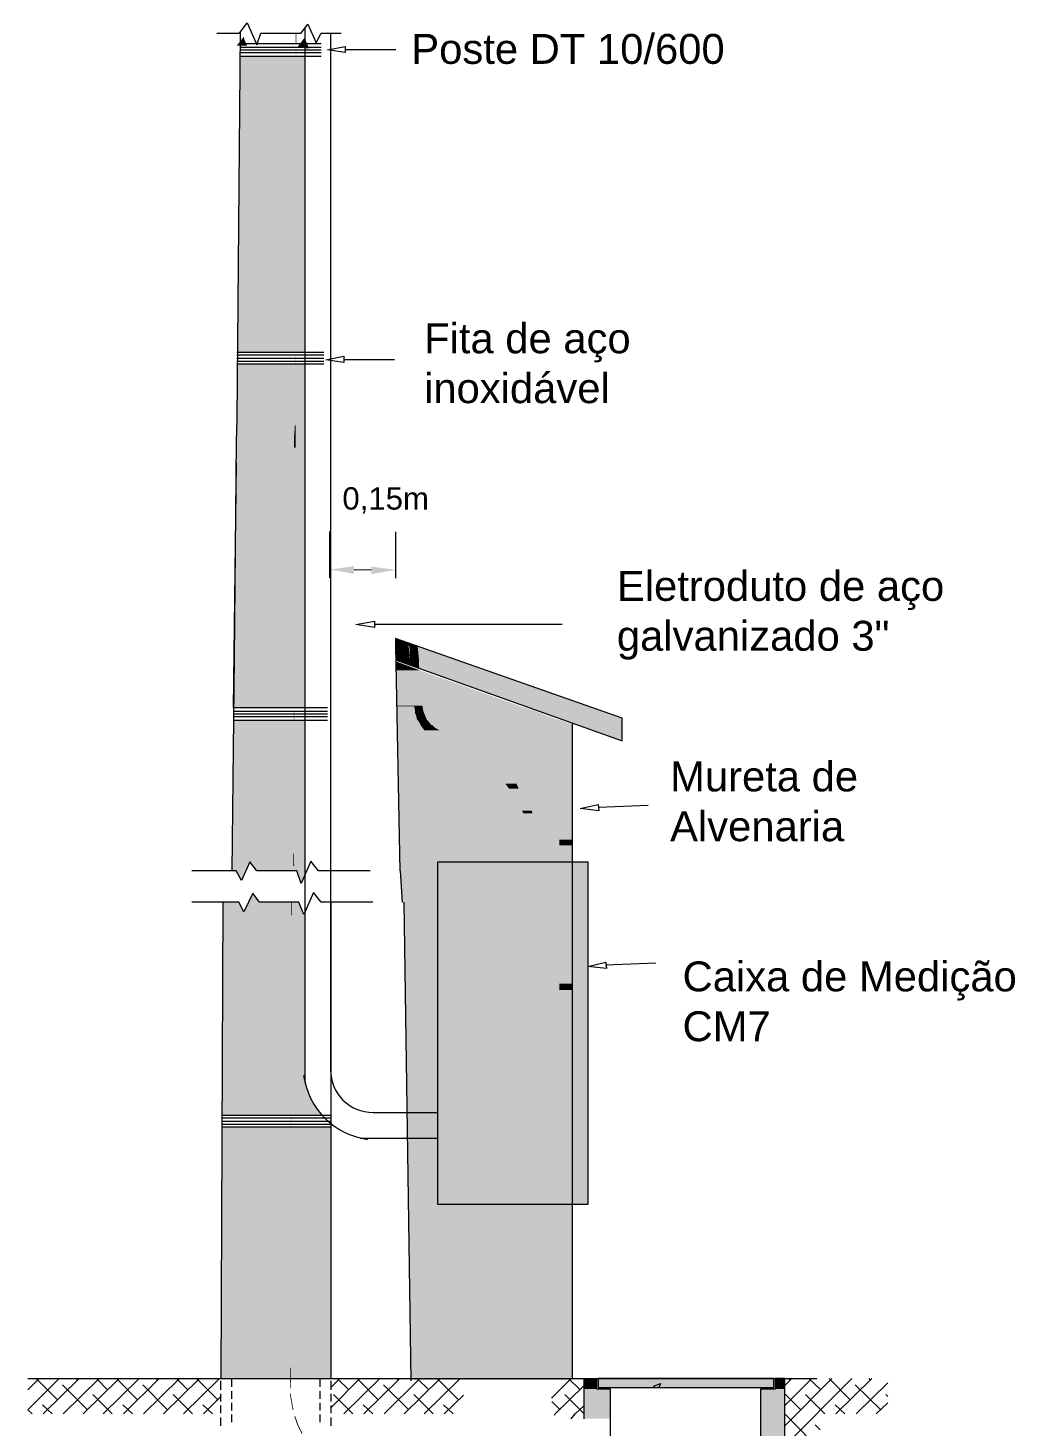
# Model space of a CAD drawing. Header units: millimetres. Extents: x 3949 to 6037, y -1956 to 1273.
# Drawn here: x 4934.9 to 5004.6, y -1600.5 to -1501.8 of the extents above; entities that cross this region are included whole.
import ezdxf

# ---------------------------------------------------------------- set-up
doc = ezdxf.new("R2010")
doc.units = ezdxf.units.MM
doc.layers.add('PADRÃO DE ENTRADA', color=7, linetype='Continuous', lineweight=0)
doc.styles.add('ARIAL', font='arial.ttf')

msp = doc.modelspace()

# ---------------------------------------------------------------- hatches: boundary and pattern name
at = {"layer": 'PADRÃO DE ENTRADA'}
h = msp.add_hatch(color=8, dxfattribs=at)
h.dxf.hatch_style = 1
h.paths.add_polyline_path([(4949.9, -1503.773), (4954.479, -1503.773), (4954.479, -1524.669), (4949.713, -1524.669)])
h.paths.add_polyline_path([(4949.622, -1530.966), (4949.671, -1529.404), (4949.706, -1525.499), (4954.479, -1525.499), (4954.479, -1549.762), (4949.441, -1549.762), (4949.476, -1546.247)])
h.paths.add_polyline_path([(4949.433, -1550.641), (4954.479, -1550.641), (4954.479, -1561.552), (4954.211, -1562.163), (4953.918, -1561.284), (4951.087, -1561.284), (4950.598, -1560.649), (4950.013, -1561.968), (4949.622, -1561.284), (4949.329, -1561.284)])
h.paths.add_polyline_path([(4948.695, -1563.481), (4949.817, -1563.481), (4950.159, -1564.164), (4950.794, -1562.846), (4951.282, -1563.481), (4954.065, -1563.481), (4954.406, -1564.36), (4954.479, -1564.195), (4954.479, -1576.184, 0.126276), (4955.689, -1578.518), (4948.629, -1578.518)])
h.paths.add_polyline_path([(4948.625, -1579.348), (4956.309, -1579.348), (4956.309, -1597.118), (4948.548, -1597.118)])
h = msp.add_hatch(color=8, dxfattribs=at)
h.dxf.hatch_style = 1
h.paths.add_polyline_path([(4973.378, -1560.649), (4974.452, -1560.649), (4974.452, -1584.838), (4973.378, -1584.838)])

# ---------------------------------------------------------------- linework, layer by layer
at = {"layer": 'PADRÃO DE ENTRADA', "lineweight": 5}
for points in [[(4948.255, -1502.162), (4949.866, -1502.162), (4950.403, -1501.43), (4951.087, -1502.992), (4951.38, -1502.162), (4954.211, -1502.162), (4954.699, -1501.528), (4955.285, -1502.846), (4955.627, -1502.162), (4957.043, -1502.162)], [(4949.915, -1502.065), (4949.671, -1529.404), (4949.622, -1530.966), (4949.476, -1546.247), (4949.329, -1561.284)], [(4949.915, -1502.895), (4955.627, -1502.895)], [(4949.915, -1503.139), (4955.627, -1503.139)], [(4949.915, -1503.334), (4955.627, -1503.334)], [(4949.915, -1503.529), (4955.627, -1503.529)], [(4949.915, -1503.773), (4955.627, -1503.773)], [(4949.671, -1524.669), (4955.822, -1524.669)], [(4949.671, -1524.864), (4955.822, -1524.864)], [(4949.671, -1525.108), (4955.822, -1525.108)], [(4949.671, -1525.303), (4955.822, -1525.303)], [(4949.671, -1525.499), (4955.822, -1525.499)], [(4949.622, -1532.48), (4949.427, -1549.762)], [(4960.88, -1537.357), (4960.88, -1540.628)], [(4959.171, -1540.067), (4957.952, -1540.043)], [(4960.88, -1544.88), (4960.88, -1545.417), (4961.173, -1561.284)], [(4949.427, -1549.762), (4956.066, -1549.762)], [(4949.427, -1550.006), (4956.066, -1550.006)], [(4949.427, -1550.202), (4956.066, -1550.202)], [(4949.427, -1550.397), (4956.066, -1550.397)], [(4949.427, -1550.641), (4956.066, -1550.641)], [(4959.093, -1561.284), (4955.432, -1561.284), (4954.895, -1560.601), (4954.211, -1562.163), (4953.918, -1561.284), (4951.087, -1561.284), (4950.598, -1560.649), (4950.013, -1561.968), (4949.622, -1561.284), (4946.498, -1561.284)], [(4959.289, -1563.481), (4955.627, -1563.481), (4955.09, -1562.797), (4954.406, -1564.36), (4954.065, -1563.481), (4951.282, -1563.481), (4950.794, -1562.846), (4950.159, -1564.164), (4949.817, -1563.481), (4946.498, -1563.481)], [(4948.694, -1563.53), (4948.548, -1597.118)], [(4956.309, -1563.481), (4956.309, -1597.118)], [(4961.466, -1563.481), (4961.954, -1597.265)], [(4948.646, -1578.518), (4956.309, -1578.518)], [(4948.646, -1578.713), (4956.309, -1578.713)], [(4948.646, -1578.957), (4956.309, -1578.957)], [(4948.646, -1579.152), (4956.309, -1579.152)], [(4948.646, -1579.348), (4956.309, -1579.348)], [(4948.548, -1597.899), (4948.548, -1597.265)], [(4949.329, -1597.704), (4949.329, -1597.118)], [(4955.529, -1597.118), (4955.529, -1597.704)], [(4956.31, -1597.265), (4956.31, -1597.899)], [(4948.548, -1598.729), (4948.548, -1598.192)], [(4949.329, -1598.534), (4949.329, -1597.997)], [(4955.529, -1597.997), (4955.529, -1598.534)], [(4956.31, -1598.192), (4956.31, -1598.729)], [(4948.548, -1599.559), (4948.548, -1599.022)], [(4949.329, -1599.364), (4949.329, -1598.827)], [(4955.529, -1598.827), (4955.529, -1599.364)], [(4956.31, -1599.022), (4956.31, -1599.559)], [(4948.548, -1600.438), (4948.548, -1599.852)], [(4949.329, -1600.194), (4949.329, -1599.657)], [(4955.529, -1599.657), (4955.529, -1600.194)], [(4956.31, -1599.852), (4956.31, -1600.438)]]:
    msp.add_lwpolyline(points, dxfattribs=at)
at = {"layer": 'PADRÃO DE ENTRADA'}
for points in [[(4954.479, -1501.815), (4954.479, -1576.243)], [(4956.288, -1502.162), (4956.288, -1575.321)], [(4959.303, -1578.336), (4963.826, -1578.336)], [(4958.38, -1580.145), (4963.826, -1580.145)]]:
    msp.add_lwpolyline(points, dxfattribs=at)
at = {"layer": 'PADRÃO DE ENTRADA', "color": 150, "lineweight": 5, "true_color": 0x007eff}
for points in [[(4957.336, -1503.529), (4956.066, -1503.334), (4957.336, -1503.09)], [(4957.238, -1525.401), (4955.969, -1525.206), (4957.238, -1524.962)], [(4959.392, -1544.099), (4958.074, -1543.904), (4959.392, -1543.66)], [(4975.233, -1557.037), (4973.915, -1556.89), (4975.184, -1556.597)], [(4975.77, -1568.168), (4974.452, -1568.021), (4975.721, -1567.728)]]:
    msp.add_lwpolyline(points, close=True, dxfattribs=at)
for points in [[(4960.9, -1503.334), (4957.336, -1503.334)], [(4960.802, -1525.206), (4957.238, -1525.206)], [(4972.64, -1543.904), (4959.392, -1543.904)], [(4978.724, -1556.67), (4975.209, -1556.817)], [(4979.261, -1567.802), (4975.697, -1567.948)]]:
    msp.add_lwpolyline(points, dxfattribs=at)
at = {"layer": 'PADRÃO DE ENTRADA', "lineweight": 0}
for points in [[(4953.723, -1530.576), (4953.821, -1530.576)], [(4953.723, -1560.893), (4953.674, -1560.893)], [(4953.479, -1597.265), (4953.43, -1597.265)]]:
    msp.add_lwpolyline(points, dxfattribs=at)
at = {"layer": 'PADRÃO DE ENTRADA', "lineweight": 5}
for points in [[(4956.243, -1540.604), (4956.243, -1537.333)], [(4963.876, -1584.838), (4963.876, -1560.649), (4974.452, -1560.649), (4974.452, -1584.838)]]:
    msp.add_lwpolyline(points, close=True, dxfattribs=at)
at = {"layer": 'PADRÃO DE ENTRADA', "color": 7, "lineweight": 5}
for points in [[(4960.88, -1546.394), (4976.893, -1552.106), (4976.893, -1550.495), (4960.88, -1544.88)], [(4961.954, -1597.118), (4973.378, -1597.118), (4973.378, -1550.885)], [(4961.368, -1563.481), (4961.222, -1561.284)], [(4973.378, -1574.71), (4973.378, -1574.71)], [(4934.927, -1597.118), (4990.631, -1597.118)], [(4974.208, -1599.95), (4974.208, -1597.118)], [(4978.748, -1607.517), (4976.063, -1607.517), (4976.063, -1597.851), (4975.087, -1597.851), (4975.087, -1597.118)], [(4978.846, -1597.314), (4978.846, -1597.314)], [(4983.874, -1608.982), (4988.366, -1608.982), (4988.366, -1597.118), (4987.682, -1597.118), (4987.682, -1597.851), (4986.657, -1597.851), (4986.657, -1607.517), (4983.874, -1607.517)], [(4975.038, -1597.851), (4975.038, -1597.851)], [(4979.187, -1597.753), (4979.09, -1597.655), (4979.578, -1597.46), (4979.48, -1597.753)], [(4982.751, -1597.753), (4982.751, -1597.753)], [(4986.657, -1597.851), (4986.657, -1597.851)], [(4987.096, -1597.948), (4987.096, -1597.948)], [(4975.965, -1599.413), (4975.965, -1599.413)]]:
    msp.add_lwpolyline(points, dxfattribs=at)
at = {"layer": 'PADRÃO DE ENTRADA'}
msp.add_lwpolyline([(4973.378, -1560.649), (4974.452, -1560.649), (4974.452, -1584.838), (4973.378, -1584.838)], close=True, dxfattribs=at)
at = {"layer": 'PADRÃO DE ENTRADA', "color": 34, "lineweight": 5, "true_color": 0x944900}
for points in [[(4934.927, -1597.899), (4935.708, -1597.118)], [(4935.22, -1599.608), (4934.927, -1599.315), (4937.124, -1597.118)], [(4937.026, -1598.632), (4935.513, -1597.118)], [(4936.001, -1599.608), (4938.54, -1597.118)], [(4937.417, -1599.608), (4939.956, -1597.118)], [(4938.442, -1597.216), (4938.345, -1597.118)], [(4938.833, -1599.608), (4941.371, -1597.118)], [(4940.541, -1597.899), (4939.76, -1597.118)], [(4940.249, -1599.608), (4942.787, -1597.118)], [(4942.69, -1598.632), (4941.176, -1597.118)], [(4941.664, -1599.608), (4944.203, -1597.118)], [(4943.08, -1599.608), (4945.619, -1597.118)], [(4944.105, -1597.216), (4944.008, -1597.118)], [(4944.496, -1599.608), (4947.035, -1597.118)], [(4946.205, -1597.899), (4945.423, -1597.118)], [(4945.912, -1599.608), (4948.45, -1597.118)], [(4948.353, -1598.632), (4946.839, -1597.118)], [(4956.31, -1597.753), (4956.945, -1597.118)], [(4956.31, -1599.169), (4958.361, -1597.118)], [(4957.58, -1597.899), (4956.75, -1597.118)], [(4957.238, -1599.608), (4959.777, -1597.118)], [(4959.679, -1598.632), (4958.166, -1597.118)], [(4958.654, -1599.608), (4961.193, -1597.118)], [(4960.07, -1599.608), (4962.608, -1597.118)], [(4961.095, -1597.216), (4960.997, -1597.118)], [(4961.485, -1599.608), (4964.024, -1597.118)], [(4963.243, -1597.899), (4962.413, -1597.118)], [(4962.901, -1599.608), (4965.44, -1597.118)], [(4965.342, -1598.632), (4963.829, -1597.118)], [(4971.913, -1598.485), (4971.962, -1598.436), (4973.28, -1597.118)], [(4973.915, -1597.899), (4973.085, -1597.118)], [(4988.366, -1597.606), (4988.854, -1597.118)], [(4988.366, -1599.022), (4990.27, -1597.118)], [(4988.366, -1600.438), (4991.685, -1597.118)], [(4988.366, -1601.854), (4993.101, -1597.118)], [(4988.756, -1597.216), (4988.659, -1597.118)], [(4990.904, -1597.899), (4990.074, -1597.118)], [(4993.004, -1598.632), (4991.49, -1597.118)], [(4991.978, -1599.608), (4994.517, -1597.118)], [(4993.394, -1599.608), (4995.64, -1597.411)], [(4994.419, -1597.216), (4994.322, -1597.118)], [(4939.126, -1599.315), (4937.368, -1597.558)], [(4940.883, -1599.608), (4939.516, -1598.241)], [(4944.789, -1599.315), (4943.031, -1597.558)], [(4946.546, -1599.608), (4945.179, -1598.241)], [(4947.327, -1599.608), (4948.548, -1598.388)], [(4957.873, -1599.608), (4956.506, -1598.241)], [(4961.827, -1599.315), (4960.021, -1597.558)], [(4963.536, -1599.608), (4962.169, -1598.241)], [(4964.317, -1599.608), (4965.684, -1598.29)], [(4972.108, -1599.706), (4972.157, -1599.608), (4974.208, -1597.606)], [(4974.208, -1599.657), (4974.208, -1599.608), (4972.841, -1598.241)], [(4989.489, -1599.315), (4988.366, -1598.192)], [(4991.197, -1599.608), (4989.83, -1598.241)], [(4995.152, -1599.315), (4993.345, -1597.558)], [(4995.64, -1598.388), (4995.493, -1598.241)], [(4936.636, -1599.608), (4935.952, -1598.973)], [(4942.299, -1599.608), (4941.615, -1598.973)], [(4947.962, -1599.608), (4947.279, -1598.973)], [(4959.289, -1599.608), (4958.605, -1598.973)], [(4964.952, -1599.608), (4964.268, -1598.973)], [(4972.499, -1599.315), (4971.962, -1598.778), (4971.913, -1598.778)], [(4973.28, -1599.95), (4973.573, -1599.608), (4974.208, -1599.022)], [(4992.613, -1599.608), (4991.93, -1598.973)], [(4994.81, -1599.608), (4995.64, -1598.827)], [(4990.172, -1601.463), (4988.415, -1599.657)], [(4990.856, -1600.731), (4990.514, -1600.389)]]:
    msp.add_lwpolyline(points, dxfattribs=at)
at = {"layer": 'PADRÃO DE ENTRADA', "color": 7, "lineweight": 5}
msp.add_lwpolyline([(4975.184, -1597.118), (4975.184, -1597.753), (4987.585, -1597.753), (4987.585, -1597.118)], close=True, dxfattribs=at)
at = {"layer": 'PADRÃO DE ENTRADA', "lineweight": 0}
msp.add_lwpolyline([(4953.454, -1598.143, 0.0488, 0.0488, 0), (4953.454, -1598.241, 0.0565, 0.0565, 0), (4953.65, -1599.34, 0, 0, 0), (4953.674, -1599.462, 0, 0, 0)], format="xyseb", dxfattribs=at)
at = {"layer": 'PADRÃO DE ENTRADA', "lineweight": 0, "const_width": 0.0655}
msp.add_lwpolyline([(4953.772, -1599.779), (4953.991, -1600.414), (4954.284, -1600.999)], dxfattribs=at)
at = {"layer": 'PADRÃO DE ENTRADA'}
for centre, radius, start, end in [((4959.631, -1574.993), 5.288, 187.96114, 262.03886), ((4959.303, -1575.321), 3.015, 180, 270)]:
    msp.add_arc(centre, radius, start, end, dxfattribs=at)
at = {"layer": 'PADRÃO DE ENTRADA', "transparency": 33554559}
for points in [[(4950.013, -1502.601), (4950.403, -1503.041), (4949.671, -1503.041)], [(4950.159, -1502.406), (4950.208, -1502.601), (4950.013, -1502.601)], [(4950.208, -1502.601), (4950.013, -1502.601), (4950.403, -1503.041)], [(4953.869, -1502.162), (4953.821, -1502.162), (4953.869, -1502.895)], [(4953.821, -1502.162), (4953.869, -1502.895), (4953.821, -1502.895)], [(4954.504, -1502.601), (4954.699, -1503.041), (4954.504, -1503.041)], [(4953.869, -1503.236), (4953.821, -1503.236), (4953.869, -1504.555)], [(4953.821, -1503.236), (4953.869, -1504.555), (4953.821, -1504.555)], [(4954.699, -1503.041), (4954.504, -1503.041), (4954.797, -1503.236)], [(4954.504, -1503.041), (4954.797, -1503.236), (4954.504, -1503.236)], [(4953.869, -1504.896), (4953.821, -1504.896), (4953.869, -1506.215)], [(4953.821, -1504.896), (4953.869, -1506.215), (4953.821, -1506.215)], [(4953.869, -1506.556), (4953.821, -1506.556), (4953.869, -1507.874)], [(4953.821, -1506.556), (4953.869, -1507.874), (4953.821, -1507.874)], [(4953.821, -1508.216), (4953.869, -1509.534), (4953.772, -1509.534)], [(4953.869, -1508.216), (4953.821, -1508.216), (4953.869, -1509.534)], [(4953.869, -1509.876), (4953.772, -1509.876), (4953.869, -1511.194)], [(4953.772, -1509.876), (4953.869, -1511.194), (4953.772, -1511.194)], [(4953.869, -1511.536), (4953.772, -1511.536), (4953.869, -1512.854)], [(4953.772, -1511.536), (4953.869, -1512.854), (4953.772, -1512.854)], [(4953.869, -1513.196), (4953.772, -1513.196), (4953.869, -1514.563)], [(4953.772, -1513.196), (4953.869, -1514.563), (4953.772, -1514.563)], [(4953.869, -1514.856), (4953.772, -1514.856), (4953.821, -1516.223)], [(4953.772, -1514.856), (4953.821, -1516.223), (4953.772, -1516.223)], [(4953.821, -1516.516), (4953.772, -1516.516), (4953.821, -1517.883)], [(4953.772, -1516.516), (4953.821, -1517.883), (4953.772, -1517.883)], [(4953.821, -1518.224), (4953.772, -1518.224), (4953.821, -1519.543)], [(4953.772, -1518.224), (4953.821, -1519.543), (4953.772, -1519.543)], [(4953.821, -1519.884), (4953.772, -1519.884), (4953.821, -1521.202)], [(4953.772, -1519.884), (4953.821, -1521.202), (4953.772, -1521.202)], [(4953.821, -1521.544), (4953.772, -1521.544), (4953.821, -1522.862)], [(4953.772, -1521.544), (4953.821, -1522.862), (4953.772, -1522.862)], [(4953.821, -1523.204), (4953.772, -1523.204), (4953.821, -1524.522)], [(4953.772, -1523.204), (4953.821, -1524.522), (4953.772, -1524.522)], [(4953.821, -1524.864), (4953.772, -1524.864), (4953.821, -1526.182)], [(4953.772, -1524.864), (4953.821, -1526.182), (4953.772, -1526.182)], [(4953.821, -1526.524), (4953.772, -1526.524), (4953.821, -1527.842)], [(4953.772, -1526.524), (4953.821, -1527.842), (4953.772, -1527.842)], [(4953.821, -1528.184), (4953.772, -1528.184), (4953.821, -1529.502)], [(4953.772, -1528.184), (4953.821, -1529.502), (4953.772, -1529.502)], [(4953.772, -1529.844), (4953.821, -1530.576), (4953.723, -1530.576)], [(4953.821, -1529.844), (4953.772, -1529.844), (4953.821, -1530.576)], [(4953.821, -1530.576), (4953.723, -1530.576), (4953.821, -1531.406)], [(4953.723, -1530.576), (4953.821, -1531.406), (4953.723, -1531.406)], [(4953.821, -1531.748), (4953.723, -1531.748), (4953.821, -1533.115)], [(4953.723, -1531.748), (4953.821, -1533.115), (4953.723, -1533.115)], [(4953.821, -1533.408), (4953.723, -1533.408), (4953.821, -1534.774)], [(4953.723, -1533.408), (4953.821, -1534.774), (4953.723, -1534.774)], [(4953.772, -1535.067), (4953.723, -1535.067), (4953.772, -1536.434)], [(4953.723, -1535.067), (4953.772, -1536.434), (4953.723, -1536.434)], [(4953.772, -1536.776), (4953.723, -1536.776), (4953.772, -1538.094)], [(4953.723, -1536.776), (4953.772, -1538.094), (4953.723, -1538.094)], [(4953.772, -1538.436), (4953.723, -1538.436), (4953.772, -1539.754)], [(4953.723, -1538.436), (4953.772, -1539.754), (4953.723, -1539.754)], [(4953.772, -1540.096), (4953.723, -1540.096), (4953.772, -1541.414)], [(4953.723, -1540.096), (4953.772, -1541.414), (4953.723, -1541.414)], [(4957.952, -1539.774), (4957.952, -1540.311), (4956.243, -1540.018)], [(4959.171, -1539.799), (4959.171, -1540.336), (4960.88, -1540.043)], [(4953.772, -1541.756), (4953.723, -1541.756), (4953.772, -1543.074)], [(4953.723, -1541.756), (4953.772, -1543.074), (4953.723, -1543.074)], [(4953.772, -1543.416), (4953.723, -1543.416), (4953.772, -1544.734)], [(4953.723, -1543.416), (4953.772, -1544.734), (4953.723, -1544.734)], [(4953.723, -1545.076), (4953.772, -1546.394), (4953.674, -1546.394)], [(4953.772, -1545.076), (4953.723, -1545.076), (4953.772, -1546.394)], [(4953.772, -1546.736), (4953.674, -1546.736), (4953.772, -1548.054)], [(4953.674, -1546.736), (4953.772, -1548.054), (4953.674, -1548.054)], [(4953.772, -1548.395), (4953.674, -1548.395), (4953.772, -1549.714)], [(4953.674, -1548.395), (4953.772, -1549.714), (4953.674, -1549.714)], [(4953.772, -1550.055), (4953.674, -1550.055), (4953.723, -1551.422)], [(4953.674, -1550.055), (4953.723, -1551.422), (4953.674, -1551.422)], [(4953.723, -1551.715), (4953.674, -1551.715), (4953.723, -1553.082)], [(4953.674, -1551.715), (4953.723, -1553.082), (4953.674, -1553.082)], [(4953.723, -1553.375), (4953.674, -1553.375), (4953.723, -1554.742)], [(4953.674, -1553.375), (4953.723, -1554.742), (4953.674, -1554.742)], [(4953.723, -1555.035), (4953.674, -1555.035), (4953.723, -1556.402)], [(4953.674, -1555.035), (4953.723, -1556.402), (4953.674, -1556.402)], [(4953.723, -1556.744), (4953.674, -1556.744), (4953.723, -1558.062)], [(4953.674, -1556.744), (4953.723, -1558.062), (4953.674, -1558.062)], [(4953.723, -1558.404), (4953.674, -1558.404), (4953.723, -1559.722)], [(4953.674, -1558.404), (4953.723, -1559.722), (4953.674, -1559.722)], [(4953.723, -1560.064), (4953.674, -1560.064), (4953.723, -1560.893)], [(4953.674, -1560.064), (4953.723, -1560.893), (4953.674, -1560.893)], [(4948.694, -1563.481), (4949.036, -1563.481), (4949.036, -1563.481)], [(4949.817, -1563.481), (4949.817, -1563.481), (4948.694, -1563.481)], [(4949.817, -1563.481), (4948.694, -1563.481), (4949.036, -1563.481)], [(4951.331, -1563.481), (4951.38, -1563.481), (4951.282, -1563.481)], [(4951.38, -1563.481), (4951.331, -1563.481), (4951.331, -1563.481)], [(4951.38, -1563.481), (4951.624, -1563.481), (4951.624, -1563.481)], [(4951.624, -1563.481), (4951.624, -1563.481), (4951.38, -1563.481)], [(4954.065, -1563.481), (4954.065, -1563.481), (4951.38, -1563.481)], [(4954.065, -1563.481), (4951.38, -1563.481), (4951.624, -1563.481)], [(4951.38, -1563.481), (4954.065, -1563.481), (4954.065, -1563.481)], [(4954.065, -1563.481), (4954.065, -1563.481), (4951.38, -1563.481)], [(4953.577, -1563.481), (4953.528, -1563.481), (4953.577, -1564.409)], [(4953.528, -1563.481), (4953.577, -1564.409), (4953.528, -1564.409)], [(4953.577, -1564.75), (4953.528, -1564.75), (4953.577, -1566.068)], [(4953.528, -1564.75), (4953.577, -1566.068), (4953.528, -1566.068)], [(4953.528, -1566.41), (4953.577, -1567.728), (4953.479, -1567.728)], [(4953.577, -1566.41), (4953.528, -1566.41), (4953.577, -1567.728)], [(4953.577, -1568.07), (4953.479, -1568.07), (4953.577, -1569.388)], [(4953.479, -1568.07), (4953.577, -1569.388), (4953.479, -1569.388)], [(4953.577, -1569.73), (4953.479, -1569.73), (4953.577, -1571.048)], [(4953.479, -1569.73), (4953.577, -1571.048), (4953.479, -1571.048)], [(4953.577, -1571.39), (4953.479, -1571.39), (4953.528, -1572.708)], [(4953.479, -1571.39), (4953.528, -1572.708), (4953.479, -1572.708)], [(4953.528, -1573.05), (4953.479, -1573.05), (4953.528, -1574.368)], [(4953.479, -1573.05), (4953.528, -1574.368), (4953.479, -1574.368)], [(4953.528, -1574.71), (4953.479, -1574.71), (4953.528, -1576.028)], [(4953.479, -1574.71), (4953.528, -1576.028), (4953.479, -1576.028)], [(4953.528, -1576.37), (4953.479, -1576.37), (4953.528, -1577.737)], [(4953.479, -1576.37), (4953.528, -1577.737), (4953.479, -1577.688)], [(4948.646, -1578.518), (4951.331, -1578.518), (4951.331, -1578.518)], [(4951.331, -1578.518), (4956.652, -1578.518), (4956.652, -1578.518)], [(4956.652, -1578.518), (4951.477, -1578.518), (4951.331, -1578.518)], [(4956.652, -1578.518), (4956.652, -1578.518), (4951.477, -1578.518)], [(4953.528, -1578.029), (4953.479, -1578.029), (4953.528, -1579.396)], [(4953.479, -1578.029), (4953.528, -1579.396), (4953.479, -1579.396)], [(4953.528, -1579.689), (4953.479, -1579.689), (4953.528, -1581.056)], [(4953.479, -1579.689), (4953.528, -1581.056), (4953.479, -1581.056)], [(4953.528, -1581.349), (4953.479, -1581.349), (4953.528, -1582.716)], [(4953.479, -1581.349), (4953.528, -1582.716), (4953.479, -1582.716)], [(4953.479, -1583.058), (4953.528, -1584.376), (4953.43, -1584.376)], [(4953.528, -1583.058), (4953.479, -1583.058), (4953.528, -1584.376)], [(4953.528, -1584.718), (4953.43, -1584.718), (4953.528, -1586.036)], [(4953.43, -1584.718), (4953.528, -1586.036), (4953.43, -1586.036)], [(4953.528, -1586.378), (4953.43, -1586.378), (4953.528, -1587.696)], [(4953.43, -1586.378), (4953.528, -1587.696), (4953.43, -1587.696)], [(4953.479, -1588.038), (4953.43, -1588.038), (4953.479, -1589.356)], [(4953.43, -1588.038), (4953.479, -1589.356), (4953.43, -1589.356)], [(4953.479, -1589.698), (4953.43, -1589.698), (4953.479, -1591.016)], [(4953.43, -1589.698), (4953.479, -1591.016), (4953.43, -1591.016)], [(4953.479, -1591.357), (4953.43, -1591.357), (4953.479, -1592.676)], [(4953.43, -1591.357), (4953.479, -1592.676), (4953.43, -1592.676)], [(4953.479, -1593.017), (4953.43, -1593.017), (4953.479, -1594.335)], [(4953.43, -1593.017), (4953.479, -1594.335), (4953.43, -1594.335)], [(4953.479, -1594.677), (4953.43, -1594.677), (4953.479, -1595.995)], [(4953.43, -1594.677), (4953.479, -1595.995), (4953.43, -1595.995)], [(4953.479, -1596.337), (4953.43, -1596.337), (4953.479, -1597.265)], [(4953.43, -1596.337), (4953.479, -1597.265), (4953.43, -1597.265)], [(4953.43, -1597.118), (4953.479, -1597.118), (4953.43, -1597.802)], [(4953.479, -1597.118), (4953.43, -1597.802), (4953.479, -1597.802)]]:
    msp.add_solid(points, dxfattribs=at)
at = {"layer": 'PADRÃO DE ENTRADA', "color": 251, "true_color": 0x626366, "transparency": 33554559}
for points in [[(4954.358, -1502.601), (4954.504, -1503.138), (4953.967, -1503.138)], [(4954.455, -1502.504), (4954.504, -1502.601), (4954.358, -1502.601)], [(4954.504, -1502.601), (4954.358, -1502.601), (4954.504, -1503.138)], [(4954.26, -1541.609), (4954.846, -1541.609), (4954.846, -1541.609)], [(4954.846, -1541.609), (4954.846, -1541.609), (4954.26, -1541.609)]]:
    msp.add_solid(points, dxfattribs=at)
at = {"layer": 'PADRÃO DE ENTRADA', "color": 244, "true_color": 0x991b1e, "transparency": 33554559}
for points in [[(4960.88, -1544.88), (4961.807, -1545.222), (4960.88, -1545.222)], [(4961.807, -1545.222), (4960.88, -1545.222), (4961.807, -1545.417)], [(4960.88, -1545.222), (4961.807, -1545.417), (4960.88, -1545.417)], [(4961.807, -1545.417), (4960.88, -1545.417), (4961.905, -1546.394)], [(4960.88, -1545.417), (4961.905, -1546.394), (4960.88, -1546.394)], [(4961.807, -1545.222), (4962.393, -1545.417), (4961.807, -1545.417)], [(4962.393, -1545.417), (4961.807, -1545.417), (4962.442, -1545.417)], [(4961.807, -1545.417), (4962.442, -1545.417), (4961.856, -1545.417)], [(4962.442, -1545.417), (4961.856, -1545.417), (4962.54, -1546.394)], [(4961.856, -1545.417), (4962.54, -1546.394), (4961.905, -1546.394)], [(4962.442, -1545.417), (4965.274, -1546.394), (4962.54, -1546.394)], [(4960.88, -1546.394), (4961.905, -1546.394), (4961.954, -1546.784)], [(4961.905, -1546.394), (4961.954, -1546.784), (4962.54, -1546.784)], [(4961.905, -1546.394), (4962.54, -1546.394), (4962.54, -1546.784)], [(4961.954, -1546.784), (4962.54, -1546.784), (4962.588, -1547.028)], [(4965.274, -1546.394), (4962.54, -1546.394), (4966.982, -1547.028)], [(4962.54, -1546.394), (4966.982, -1547.028), (4962.588, -1547.028)], [(4962.588, -1547.028), (4972.255, -1550.495), (4976.893, -1550.495)], [(4962.588, -1547.028), (4966.982, -1547.028), (4976.893, -1550.495)], [(4972.255, -1550.495), (4976.893, -1550.495), (4976.893, -1552.106)]]:
    msp.add_solid(points, dxfattribs=at)
at = {"layer": 'PADRÃO DE ENTRADA', "color": 41, "true_color": 0xffdf7e, "transparency": 33554559}
for points in [[(4960.88, -1546.491), (4961.954, -1546.882), (4960.929, -1546.882)], [(4961.954, -1546.882), (4960.929, -1546.882), (4962.003, -1547.126)], [(4960.929, -1546.882), (4962.003, -1547.126), (4960.929, -1547.126)], [(4962.003, -1547.126), (4960.929, -1547.126), (4962.198, -1549.616)], [(4960.929, -1547.126), (4962.198, -1549.616), (4960.977, -1549.616)], [(4961.954, -1546.882), (4962.588, -1547.126), (4962.003, -1547.126)], [(4962.588, -1547.126), (4962.003, -1547.126), (4962.784, -1549.616)], [(4962.003, -1547.126), (4962.784, -1549.616), (4962.198, -1549.616)], [(4962.588, -1547.126), (4969.57, -1549.616), (4962.784, -1549.616)], [(4962.198, -1549.616), (4960.977, -1549.616), (4962.198, -1549.665)], [(4960.977, -1549.616), (4962.198, -1549.665), (4960.977, -1549.665)], [(4962.198, -1549.665), (4960.977, -1549.665), (4962.247, -1550.104)], [(4960.977, -1549.665), (4962.247, -1550.104), (4960.977, -1550.104)], [(4962.784, -1549.616), (4962.198, -1549.616), (4962.784, -1549.665)], [(4962.198, -1549.616), (4962.784, -1549.665), (4962.198, -1549.665)], [(4962.784, -1549.665), (4962.198, -1549.665), (4962.833, -1549.958)], [(4962.198, -1549.665), (4962.833, -1549.958), (4962.247, -1549.958)], [(4962.833, -1549.958), (4962.247, -1549.958), (4962.881, -1550.104)], [(4962.247, -1549.958), (4962.881, -1550.104), (4962.247, -1550.104)], [(4969.57, -1549.616), (4962.784, -1549.616), (4969.667, -1549.665)], [(4962.784, -1549.616), (4969.667, -1549.665), (4962.784, -1549.665)], [(4969.667, -1549.665), (4962.784, -1549.665), (4970.644, -1549.958)], [(4962.784, -1549.665), (4970.644, -1549.958), (4962.833, -1549.958)], [(4970.644, -1549.958), (4962.833, -1549.958), (4971.62, -1550.348)], [(4962.833, -1549.958), (4971.62, -1550.348), (4962.979, -1550.348)], [(4962.247, -1550.104), (4960.977, -1550.104), (4962.344, -1550.348)], [(4960.977, -1550.104), (4962.344, -1550.348), (4960.977, -1550.348)], [(4962.344, -1550.348), (4960.977, -1550.348), (4962.393, -1550.592)], [(4960.977, -1550.348), (4962.393, -1550.592), (4960.977, -1550.592)], [(4962.393, -1550.592), (4960.977, -1550.592), (4962.637, -1550.983)], [(4960.977, -1550.592), (4962.637, -1550.983), (4960.977, -1550.983)], [(4960.977, -1550.983), (4962.637, -1550.983), (4962.637, -1550.983)], [(4962.637, -1550.983), (4962.637, -1550.983), (4960.977, -1550.983)], [(4962.637, -1550.983), (4960.977, -1550.983), (4962.93, -1551.373)], [(4960.977, -1550.983), (4962.93, -1551.373), (4960.977, -1551.373)], [(4962.881, -1550.104), (4962.247, -1550.104), (4962.979, -1550.348)], [(4962.247, -1550.104), (4962.979, -1550.348), (4962.344, -1550.348)], [(4962.979, -1550.348), (4962.344, -1550.348), (4963.077, -1550.592)], [(4962.344, -1550.348), (4963.077, -1550.592), (4962.393, -1550.592)], [(4963.077, -1550.592), (4962.393, -1550.592), (4963.126, -1550.641)], [(4962.393, -1550.592), (4963.126, -1550.641), (4962.442, -1550.641)], [(4963.126, -1550.641), (4962.442, -1550.641), (4963.37, -1550.934)], [(4962.442, -1550.641), (4963.37, -1550.934), (4962.637, -1550.934)], [(4963.37, -1550.934), (4962.637, -1550.934), (4963.418, -1550.983)], [(4962.637, -1550.934), (4963.418, -1550.983), (4962.637, -1550.983)], [(4963.467, -1550.983), (4963.467, -1550.983), (4962.637, -1550.983)], [(4963.467, -1550.983), (4962.637, -1550.983), (4963.418, -1550.983)], [(4963.467, -1550.983), (4962.637, -1550.983), (4963.663, -1551.178)], [(4962.637, -1550.983), (4963.663, -1551.178), (4962.784, -1551.178)], [(4971.62, -1550.348), (4962.979, -1550.348), (4972.304, -1550.592)], [(4962.979, -1550.348), (4972.304, -1550.592), (4963.077, -1550.592)], [(4972.304, -1550.592), (4963.077, -1550.592), (4972.548, -1550.641)], [(4963.077, -1550.592), (4972.548, -1550.641), (4963.126, -1550.641)], [(4972.548, -1550.641), (4963.126, -1550.641), (4973.329, -1550.934)], [(4963.126, -1550.641), (4973.329, -1550.934), (4963.37, -1550.934)], [(4973.329, -1550.934), (4963.37, -1550.934), (4973.378, -1550.983)], [(4963.37, -1550.934), (4973.378, -1550.983), (4963.418, -1550.983)], [(4973.378, -1550.983), (4963.418, -1550.983), (4973.378, -1551.178)], [(4963.418, -1550.983), (4973.378, -1551.178), (4963.663, -1551.178)], [(4962.979, -1551.373), (4962.979, -1551.373), (4960.977, -1551.373)], [(4962.979, -1551.373), (4960.977, -1551.373), (4962.93, -1551.373)], [(4962.979, -1551.373), (4960.977, -1551.373), (4963.077, -1551.471)], [(4960.977, -1551.373), (4963.077, -1551.471), (4960.977, -1551.471)], [(4963.077, -1551.471), (4960.977, -1551.471), (4963.321, -1551.666)], [(4960.977, -1551.471), (4963.321, -1551.666), (4961.026, -1551.666)], [(4963.321, -1551.666), (4961.026, -1551.666), (4963.76, -1551.91)], [(4961.026, -1551.666), (4963.76, -1551.91), (4961.026, -1551.91)], [(4963.76, -1551.91), (4961.026, -1551.91), (4963.858, -1551.959)], [(4961.026, -1551.91), (4963.858, -1551.959), (4961.026, -1551.959)], [(4963.858, -1551.959), (4961.026, -1551.959), (4964.2, -1552.057)], [(4961.026, -1551.959), (4964.2, -1552.057), (4961.026, -1552.057)], [(4964.2, -1552.057), (4961.026, -1552.057), (4965.567, -1552.594)], [(4961.026, -1552.057), (4965.567, -1552.594), (4961.026, -1552.594)], [(4963.663, -1551.178), (4962.784, -1551.178), (4964.004, -1551.373)], [(4962.784, -1551.178), (4964.004, -1551.373), (4962.93, -1551.373)], [(4964.004, -1551.373), (4962.93, -1551.373), (4964.053, -1551.373)], [(4962.93, -1551.373), (4964.053, -1551.373), (4962.979, -1551.373)], [(4964.053, -1551.373), (4962.979, -1551.373), (4964.346, -1551.471)], [(4962.979, -1551.373), (4964.346, -1551.471), (4963.077, -1551.471)], [(4964.346, -1551.471), (4963.077, -1551.471), (4964.981, -1551.666)], [(4963.077, -1551.471), (4964.981, -1551.666), (4963.321, -1551.666)], [(4964.981, -1551.666), (4963.321, -1551.666), (4965.615, -1551.91)], [(4963.321, -1551.666), (4965.615, -1551.91), (4963.76, -1551.91)], [(4973.378, -1551.178), (4963.663, -1551.178), (4973.378, -1551.373)], [(4963.663, -1551.178), (4973.378, -1551.373), (4964.004, -1551.373)], [(4965.615, -1551.91), (4963.76, -1551.91), (4965.713, -1551.959)], [(4963.76, -1551.91), (4965.713, -1551.959), (4963.858, -1551.959)], [(4965.713, -1551.959), (4963.858, -1551.959), (4965.908, -1552.057)], [(4963.858, -1551.959), (4965.908, -1552.057), (4964.2, -1552.057)], [(4973.378, -1551.373), (4964.004, -1551.373), (4973.378, -1551.471)], [(4964.004, -1551.373), (4973.378, -1551.471), (4964.346, -1551.471)], [(4965.908, -1552.057), (4964.2, -1552.057), (4966.934, -1552.594)], [(4964.2, -1552.057), (4966.934, -1552.594), (4965.567, -1552.594)], [(4973.378, -1551.471), (4964.346, -1551.471), (4973.378, -1551.959)], [(4964.346, -1551.471), (4973.378, -1551.959), (4965.713, -1551.959)], [(4973.378, -1551.959), (4965.713, -1551.959), (4973.378, -1552.594)], [(4965.713, -1551.959), (4973.378, -1552.594), (4966.934, -1552.594)], [(4965.567, -1552.594), (4961.026, -1552.594), (4966.055, -1552.74)], [(4961.026, -1552.594), (4966.055, -1552.74), (4961.026, -1552.74)], [(4966.055, -1552.74), (4961.026, -1552.74), (4967.031, -1553.375)], [(4961.026, -1552.74), (4967.031, -1553.375), (4961.026, -1553.375)], [(4966.934, -1552.594), (4965.567, -1552.594), (4967.226, -1552.74)], [(4965.567, -1552.594), (4967.226, -1552.74), (4966.055, -1552.74)], [(4967.226, -1552.74), (4966.055, -1552.74), (4968.105, -1553.375)], [(4966.055, -1552.74), (4968.105, -1553.375), (4967.031, -1553.375)], [(4973.378, -1552.594), (4966.934, -1552.594), (4973.378, -1552.74)], [(4966.934, -1552.594), (4973.378, -1552.74), (4967.226, -1552.74)], [(4973.378, -1552.74), (4967.226, -1552.74), (4973.378, -1553.375)], [(4967.226, -1552.74), (4973.378, -1553.375), (4968.105, -1553.375)], [(4967.031, -1553.375), (4961.026, -1553.375), (4967.666, -1553.814)], [(4961.026, -1553.375), (4967.666, -1553.814), (4961.026, -1553.814)], [(4967.666, -1553.814), (4961.026, -1553.814), (4968.642, -1555.133)], [(4961.026, -1553.814), (4968.642, -1555.133), (4961.075, -1555.133)], [(4968.105, -1553.375), (4967.031, -1553.375), (4968.447, -1553.814)], [(4967.031, -1553.375), (4968.447, -1553.814), (4967.666, -1553.814)], [(4968.447, -1553.814), (4967.666, -1553.814), (4969.423, -1555.133)], [(4967.666, -1553.814), (4969.423, -1555.133), (4968.642, -1555.133)], [(4973.378, -1553.375), (4968.105, -1553.375), (4973.378, -1555.133)], [(4968.105, -1553.375), (4973.378, -1555.133), (4969.423, -1555.133)], [(4968.642, -1555.133), (4961.075, -1555.133), (4968.886, -1555.474)], [(4961.075, -1555.133), (4968.886, -1555.474), (4961.075, -1555.474)], [(4968.886, -1555.474), (4961.075, -1555.474), (4969.814, -1557.037)], [(4961.075, -1555.474), (4969.814, -1557.037), (4961.124, -1557.037)], [(4969.423, -1555.133), (4968.642, -1555.133), (4969.57, -1555.474)], [(4968.642, -1555.133), (4969.57, -1555.474), (4968.886, -1555.474)], [(4969.57, -1555.474), (4968.886, -1555.474), (4970.497, -1557.037)], [(4968.886, -1555.474), (4970.497, -1557.037), (4969.814, -1557.037)], [(4973.378, -1555.133), (4969.423, -1555.133), (4973.378, -1555.474)], [(4969.423, -1555.133), (4973.378, -1555.474), (4969.57, -1555.474)], [(4973.378, -1555.474), (4969.57, -1555.474), (4973.378, -1557.037)], [(4969.57, -1555.474), (4973.378, -1557.037), (4970.497, -1557.037)], [(4969.814, -1557.037), (4961.124, -1557.037), (4969.912, -1557.232)], [(4961.124, -1557.037), (4969.912, -1557.232), (4961.124, -1557.232)], [(4969.912, -1557.232), (4961.124, -1557.232), (4970.693, -1559.087)], [(4961.124, -1557.232), (4970.693, -1559.087), (4961.173, -1559.087)], [(4970.497, -1557.037), (4969.814, -1557.037), (4970.546, -1557.232)], [(4969.814, -1557.037), (4970.546, -1557.232), (4969.912, -1557.232)], [(4970.546, -1557.232), (4969.912, -1557.232), (4971.327, -1559.087)], [(4969.912, -1557.232), (4971.327, -1559.087), (4970.693, -1559.087)], [(4973.378, -1557.037), (4970.497, -1557.037), (4973.378, -1557.232)], [(4970.497, -1557.037), (4973.378, -1557.232), (4970.546, -1557.232)], [(4973.378, -1557.232), (4970.546, -1557.232), (4973.378, -1559.087)], [(4970.546, -1557.232), (4973.378, -1559.087), (4971.327, -1559.087)], [(4970.204, -1559.087), (4961.173, -1559.087), (4970.204, -1559.478)], [(4961.173, -1559.087), (4970.204, -1559.478), (4961.173, -1559.478)], [(4967.129, -1559.478), (4961.173, -1559.478), (4967.129, -1561.382)], [(4961.173, -1559.478), (4967.129, -1561.382), (4961.222, -1561.382)], [(4973.378, -1559.478), (4967.129, -1559.478), (4973.378, -1569.242)], [(4967.129, -1559.478), (4973.378, -1569.242), (4967.129, -1569.242)], [(4972.45, -1559.087), (4970.204, -1559.087), (4972.45, -1559.478)], [(4970.204, -1559.087), (4972.45, -1559.478), (4970.204, -1559.478)], [(4973.378, -1559.087), (4972.45, -1559.087), (4973.378, -1559.478)], [(4972.45, -1559.087), (4973.378, -1559.478), (4972.45, -1559.478)], [(4967.129, -1561.382), (4961.27, -1561.382), (4967.129, -1563.579)], [(4961.27, -1561.382), (4967.129, -1563.579), (4961.368, -1563.579)], [(4967.129, -1563.579), (4961.466, -1563.579), (4967.129, -1569.242)], [(4961.466, -1563.579), (4967.129, -1569.242), (4961.563, -1569.242)], [(4970.204, -1569.242), (4961.563, -1569.242), (4970.204, -1569.681)], [(4961.563, -1569.242), (4970.204, -1569.681), (4961.563, -1569.681)], [(4970.693, -1569.681), (4961.563, -1569.681), (4970.693, -1597.216)], [(4961.563, -1569.681), (4970.693, -1597.216), (4961.954, -1597.216)], [(4972.45, -1569.242), (4970.204, -1569.242), (4972.45, -1569.681)], [(4970.204, -1569.242), (4972.45, -1569.681), (4970.204, -1569.681)], [(4971.962, -1569.681), (4970.693, -1569.681), (4971.962, -1597.216)], [(4970.693, -1569.681), (4971.962, -1597.216), (4970.693, -1597.216)], [(4973.378, -1569.681), (4971.962, -1569.681), (4973.378, -1597.216)], [(4971.962, -1569.681), (4973.378, -1597.216), (4971.962, -1597.216)], [(4973.378, -1569.242), (4972.45, -1569.242), (4973.378, -1569.681)], [(4972.45, -1569.242), (4973.378, -1569.681), (4972.45, -1569.681)]]:
    msp.add_solid(points, dxfattribs=at)
at = {"layer": 'PADRÃO DE ENTRADA', "color": 9, "true_color": 0xc6c7c9, "transparency": 33554559}
for points in [[(4975.087, -1597.118), (4974.208, -1597.118), (4975.087, -1597.851)], [(4974.208, -1597.118), (4975.087, -1597.851), (4974.208, -1597.851)], [(4987.585, -1597.118), (4975.184, -1597.118), (4987.585, -1597.753)], [(4975.184, -1597.118), (4987.585, -1597.753), (4975.184, -1597.753)], [(4988.366, -1597.118), (4987.682, -1597.118), (4988.366, -1597.851)], [(4987.682, -1597.118), (4988.366, -1597.851), (4987.682, -1597.851)], [(4976.063, -1597.851), (4974.208, -1597.851), (4976.063, -1599.95)], [(4974.208, -1597.851), (4976.063, -1599.95), (4974.208, -1599.95)], [(4988.366, -1597.851), (4986.657, -1597.851), (4988.366, -1607.517)], [(4986.657, -1597.851), (4988.366, -1607.517), (4986.657, -1607.517)]]:
    msp.add_solid(points, dxfattribs=at)

# ---------------------------------------------------------------- texts
at = {"layer": 'PADRÃO DE ENTRADA', "color": 30, "attachment_point": 1, "style": 'ARIAL'}
for s, insert, char_height, width in [('Poste DT 10/600', (4961.996, -1502.216), 2.11077, 23.98454), ('Fita de aço inoxidável', (4962.897, -1522.641), 2.11077, 16.90071), ('0,15m', (4957.128, -1534.21), 1.574, 18.34775), ('Eletroduto de aço galvanizado 3"', (4976.511, -1540.116), 2.11077, 23.50871), ('Mureta de Alvenaria', (4980.267, -1553.56), 2.11077, 16.52982), ('Caixa de Medição\\PCM7', (4981.147, -1567.673), 2.11077, 28.84839)]:
    msp.add_mtext(s, dxfattribs=dict(at, insert=insert, char_height=char_height, width=width))

doc.saveas('drawing.dxf')
